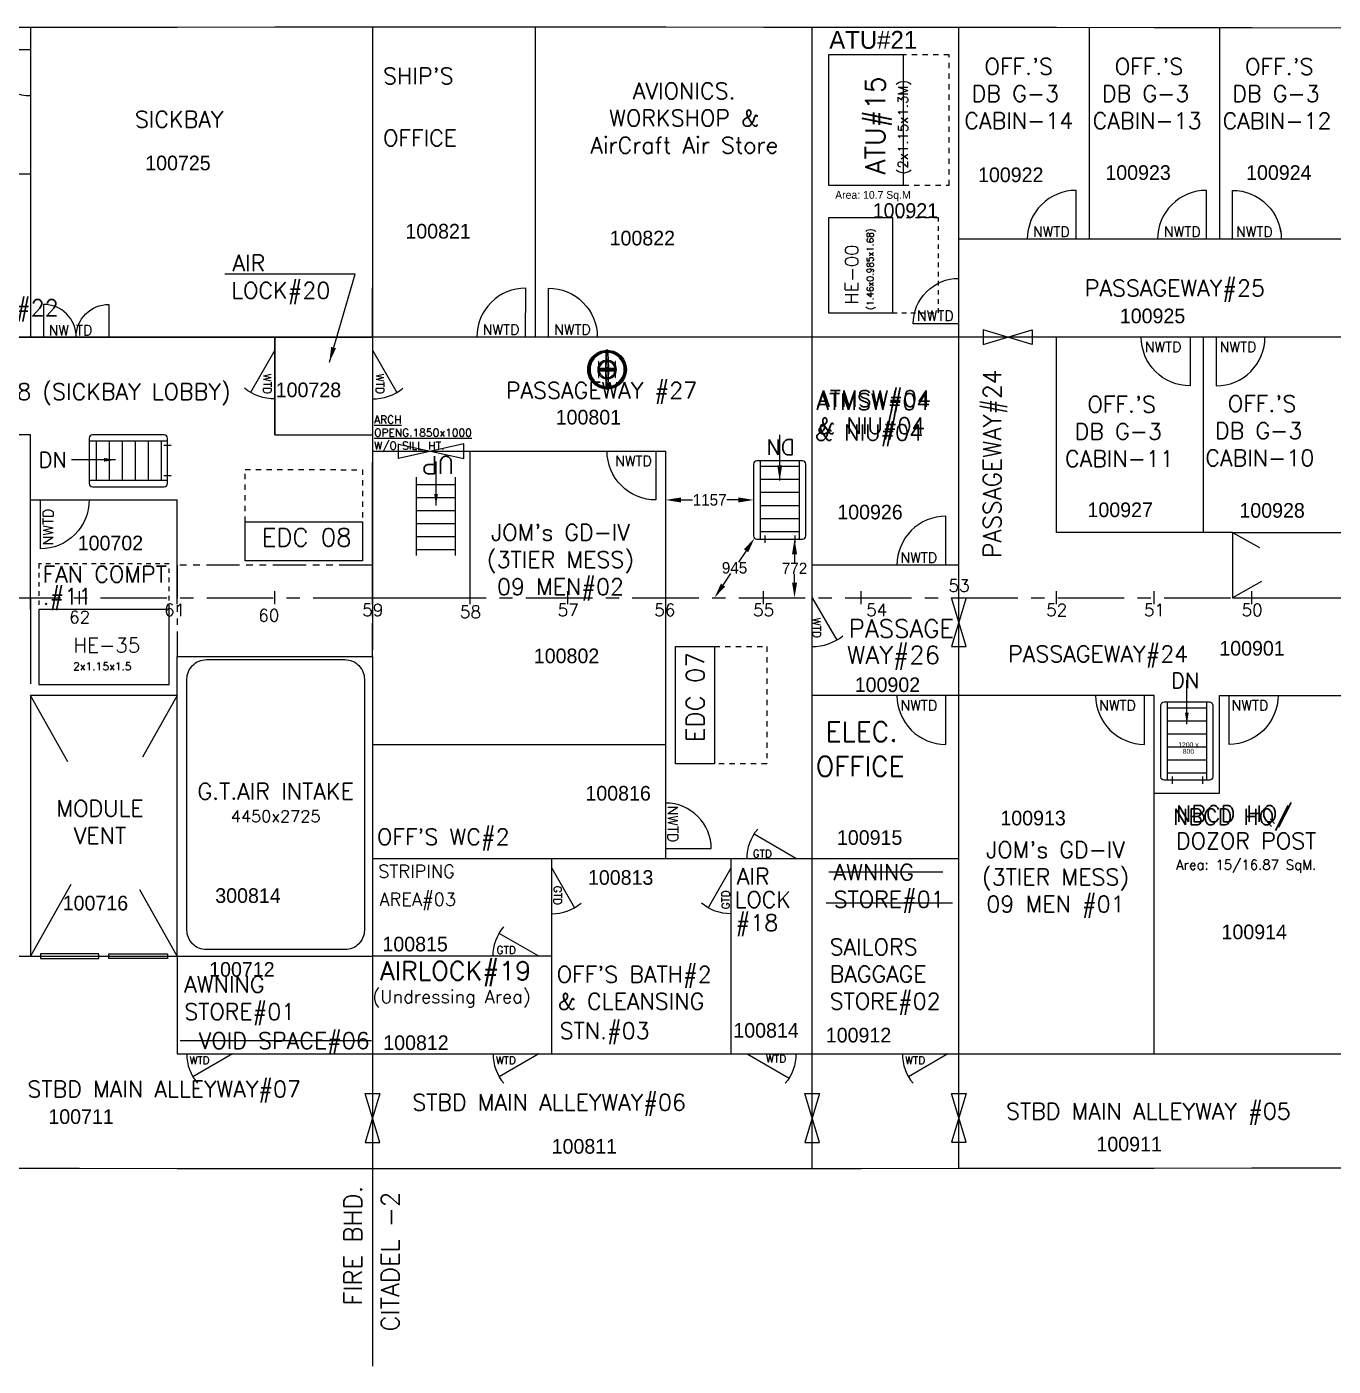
# Model space of a CAD drawing. Header units: inches. Extents: x -439515 to 171412, y -8673 to 415183.
# Drawn here: x 65517 to 82712, y 138226 to 155846 of the extents above; entities that cross this region are included whole.
import ezdxf
from ezdxf.enums import TextEntityAlignment as Align

# ---------------------------------------------------------------- set-up
doc = ezdxf.new("R2010")
doc.units = ezdxf.units.IN
doc.header["$LTSCALE"] = 700
doc.header["$MEASUREMENT"] = 0
doc.header["$PDMODE"] = 34
for name, pattern in [('ACAD_ISO03W100', [30, 12, -18]), ('CENTER', [2, 1.25, -0.25, 0.25, -0.25]), ('DOT', [0.2, 0.1, -0.1]), ('PHANTOM2', [1.25, 0.625, -0.125, 0.125, -0.125, 0.125, -0.125])]:
    doc.linetypes.add(name, pattern=pattern)
for name, color, linetype in [('00', 7, 'Continuous'), ('01', 7, 'Continuous'), ('1', 2, 'Continuous'), ('1 DECK', 7, 'Continuous'), ('COMPT.NOS', 4, 'Continuous'), ('COMPTNAME', 7, 'Continuous'), ('EDC', 7, 'Continuous'), ('Escape scuttle', 30, 'Continuous'), ('Escape scuttle-RefEdit0', 30, 'Continuous'), ('HATCHES', 7, 'Continuous'), ('LIGHT_BULKHEADS', 7, 'Continuous')]:
    doc.layers.add(name, color=color, linetype=linetype)
doc.layers.add('LADDER', color=7, linetype='Continuous', lineweight=15)
doc.styles.add('ROMANS', font='romans')
doc.styles.add('style1', font='romans.shx', dxfattribs={"height": 250})
doc.dimstyles.new('Copy(2) of Standard', dxfattribs={"dimtxt": 200, "dimasz": 150, "dimexe": 25, "dimexo": 25, "dimgap": 50, "dimtad": 2, "dimdec": 0, "dimzin": 0, "dimdsep": 46, "dimtxsty": 'Standard', "dimcen": 0, "dimclrd": 40, "dimclre": 40, "dimadec": 0, "dimazin": 0, "dimtfac": 1, "dimtdec": 0, "dimtmove": 2, "dimatfit": 3, "dimfxl": 1, "dimtolj": 1, "dimtzin": 0, "dimarcsym": 0})
doc.dimstyles.get("Standard").update_dxf_attribs({"dimtxt": 150.18, "dimasz": 200.18, "dimexe": 0.8, "dimexo": 0.625, "dimgap": 0.09, "dimtad": 0, "dimtih": 1, "dimtoh": 1, "dimdec": 0, "dimzin": 0, "dimdsep": 46, "dimtxsty": 'Standard', "dimcen": 8.09, "dimclrd": 40, "dimclre": 40, "dimadec": 0, "dimazin": 0, "dimtfac": 1, "dimtdec": 0, "dimtofl": 0, "dimtmove": 0, "dimatfit": 3, "dimfxl": 1, "dimtolj": 1, "dimtzin": 0, "dimarcsym": 0})

# ---------------------------------------------------------------- blocks, each defined once
blk = doc.blocks.new('DRW', base_point=(42299, 4033))
at = {"linetype": 'Continuous'}
blk.add_line((41799, 4033), (42665, 4533), dxfattribs=at)
blk.add_arc((41799, 4033), 1000, 0, 40, dxfattribs=at)
blk = doc.blocks.new('DLN', base_point=(36758, 6815))
at = {"linetype": 'Continuous'}
blk.add_lwpolyline([(37258, 6815), (37258, 7815, 0.414214), (36258, 6815)], format="xyb", dxfattribs=at)
blk = doc.blocks.new('A$C49E2739F')
at = {"layer": 'LADDER', "color": 3}
for p, q in [((112, 600), (1312, 600)), ((200, 600), (200, 0)), ((400, 600), (400, 0)), ((600, 600), (600, 0)), ((800, 600), (800, 0)), ((1000, 600), (1000, 0)), ((1200, 600), (1200, 0)), ((112, 0), (1312, 0))]:
    blk.add_line(p, q, dxfattribs=at)
blk = doc.blocks.new('A$C712F07EC')
at = {"layer": 'HATCHES'}
for p, q in [((0, 1238), (0, 138)), ((750, 1288), (50, 1288)), ((800, 138), (800, 1238)), ((50, 88), (750, 88))]:
    blk.add_line(p, q, dxfattribs=at)
for centre, start, end in [((50, 1238), 90, 180), ((750, 1238), 0, 90), ((50, 138), 180, 270), ((750, 138), 270, 0)]:
    blk.add_arc(centre, 50, start, end, dxfattribs=at)
at = {"layer": 'LIGHT_BULKHEADS'}
for p, q in [((161, 1234), (161, 1346)), ((624, 1234), (624, 1346))]:
    blk.add_line(p, q, dxfattribs=at)
at = {"layer": 'LIGHT_BULKHEADS', "rotation": 270}
blk.add_blockref('A$C49E2739F', (100, 1400), dxfattribs=at)
blk = doc.blocks.new('A$C2CAC3C63')
at = {"layer": '1', "color": 7, "linetype": 'Continuous', "ltscale": 0.2}
blk.add_blockref('A$C712F07EC', (0, 0), dxfattribs=at)
blk = doc.blocks.new('A$C7AEC4CC8')
at = {"layer": '1', "color": 7, "linetype": 'Continuous', "ltscale": 0.2, "rotation": 90}
blk.add_blockref('A$C2CAC3C63', (1400, 0), dxfattribs=at)
blk = doc.blocks.new('A$C38E11DDE')
at = {"layer": '1', "color": 7, "linetype": 'Continuous', "ltscale": 0.2}
blk.add_blockref('A$C7AEC4CC8', (0, 0), dxfattribs=at)
blk = doc.blocks.new('A$C370E0DA5')
at = {"layer": '1', "color": 7, "linetype": 'Continuous', "ltscale": 0.2}
blk.add_blockref('A$C38E11DDE', (0, 0), dxfattribs=at)
blk = doc.blocks.new('WT DOORS')
at = {"color": 7}
blk.add_line((30323, -121880), (29948, -121230), dxfattribs=at)
at = {"linetype": 'ByBlock'}
blk.add_arc((30323, -121880), 750, 89.9395, 128.584, dxfattribs=at)
blk = doc.blocks.new('A1M', base_point=(36991, 2400))
at = {"linetype": 'Continuous'}
for p, q in [((37491, 2550), (36491, 2250)), ((36491, 2550), (37491, 2250)), ((36491, 2250), (36491, 2550)), ((37491, 2250), (37491, 2550))]:
    blk.add_line(p, q, dxfattribs=at)
blk = doc.blocks.new('he-35')
at = {"layer": '01', "color": 5, "linetype": 'ByBlock'}
blk.add_lwpolyline([(29806, 155871), (31806, 155871), (31806, 157021), (29806, 157021)], close=True, dxfattribs=at)
at = {"layer": '01', "color": 4, "linetype": 'DOT'}
blk.add_lwpolyline([(29806, 155871), (29806, 155171), (31806, 155171), (31806, 155871)], dxfattribs=at)
at = {"insert": (31277, 156308), "char_height": 120, "width": 1292.57, "attachment_point": 1, "rotation": 180}
blk.add_mtext('{\\Fromans.shx|c0;\\H1.875x;HE-35\\H0.5333x;\\P2x1.15x1.5}', dxfattribs=at)
blk = doc.blocks.new('GTDSYMBOL750')
at = {"linetype": 'Continuous'}
blk.add_line((-115275, 149310), (-114632, 148939), dxfattribs=at)
at = {"linetype": 'Continuous', "extrusion": (0, 0, -1)}
blk.add_ellipse((-115275, 149310), major_axis=(-750, 19), ratio=0.959274, start_param=3.115254, end_param=3.790861, dxfattribs=at)
blk = doc.blocks.new('*D250')
at = {"layer": '01', "color": 40, "linetype": 'ByBlock', "lineweight": -2, "transparency": 16777216}
for p, q in [((73926, 149623), (73926, 149623)), ((74127, 149622), (74280, 149622)), ((74884, 149622), (74731, 149622)), ((75084, 149623), (75084, 149623))]:
    blk.add_line(p, q, dxfattribs=at)
at = {"layer": '01', "color": 40, "linetype": 'ByBlock', "transparency": 16777216}
for points in [[(74127, 149655), (74127, 149589), (73926, 149622)], [(74884, 149655), (74884, 149589), (75084, 149622)]]:
    blk.add_solid(points, dxfattribs=at)
at = {"layer": 'Defpoints', "color": 0, "linetype": 'ByBlock', "transparency": 16777216}
for p in [(73926, 149622), (73926, 149622), (75084, 149622)]:
    blk.add_point(p, dxfattribs=at)
at = {"layer": '01', "color": 0, "linetype": 'ByBlock', "transparency": 16777216, "insert": (74505, 149622), "char_height": 150.2, "attachment_point": 5}
blk.add_mtext('\\A1;1157', dxfattribs=at)
blk = doc.blocks.new('*D251')
at = {"layer": '01', "color": 40, "linetype": 'ByBlock', "lineweight": -2, "transparency": 16777216}
for p, q in [((75096, 149120), (75096, 149121)), ((74985, 148954), (74883, 148803)), ((74681, 148502), (74782, 148653)), ((74569, 148336), (74569, 148336))]:
    blk.add_line(p, q, dxfattribs=at)
at = {"layer": '01', "color": 40, "linetype": 'ByBlock', "transparency": 16777216}
for points in [[(74957, 148973), (75013, 148935), (75096, 149120)], [(74653, 148521), (74709, 148483), (74569, 148336)]]:
    blk.add_solid(points, dxfattribs=at)
at = {"layer": 'Defpoints', "color": 0, "linetype": 'ByBlock', "transparency": 16777216}
for p in [(75096, 149120), (74569, 148336), (74569, 148336)]:
    blk.add_point(p, dxfattribs=at)
at = {"layer": '01', "color": 0, "linetype": 'ByBlock', "transparency": 16777216, "insert": (74833, 148728), "char_height": 150.2, "attachment_point": 5}
blk.add_mtext('\\A1;945', dxfattribs=at)
blk = doc.blocks.new('*D252')
at = {"layer": '01', "color": 40, "linetype": 'ByBlock', "lineweight": -2, "transparency": 16777216}
for p, q in [((75427, 149108), (75623, 149108)), ((75622, 148907), (75622, 148797)), ((75622, 148536), (75622, 148647)), ((75427, 148336), (75623, 148336))]:
    blk.add_line(p, q, dxfattribs=at)
at = {"layer": '01', "color": 40, "linetype": 'ByBlock', "transparency": 16777216}
for points in [[(75589, 148907), (75656, 148907), (75622, 149108)], [(75589, 148536), (75656, 148536), (75622, 148336)]]:
    blk.add_solid(points, dxfattribs=at)
at = {"layer": 'Defpoints', "color": 0, "linetype": 'ByBlock', "transparency": 16777216}
for p in [(75427, 149108), (75427, 148336), (75622, 148336)]:
    blk.add_point(p, dxfattribs=at)
at = {"layer": '01', "color": 0, "linetype": 'ByBlock', "transparency": 16777216, "insert": (75622, 148722), "char_height": 150.2, "attachment_point": 5}
blk.add_mtext('\\A1;772', dxfattribs=at)
blk = doc.blocks.new('hespr')
at = {"layer": '01', "color": 5, "linetype": 'ByBlock'}
blk.add_lwpolyline([(134150, 595657), (134150, 597117), (133165, 597117), (133165, 595657)], close=True, dxfattribs=at)
at = {"layer": '01', "color": 4, "linetype": 'DOT'}
blk.add_lwpolyline([(134150, 595657), (134850, 595657), (134850, 597117), (134150, 597117)], dxfattribs=at)
at = {"insert": (133421, 595703), "char_height": 120, "width": 1424.45, "attachment_point": 1, "rotation": 90}
blk.add_mtext('{\\Fromans.shx|c0; \\H1.667x;HE-00}\\P{\\Fromans.shx|c0;\\H0.8333x;(1.46x0.985x1.68)}', dxfattribs=at)
blk = doc.blocks.new('A$C1959151D')
at = {"layer": 'Escape scuttle-RefEdit0', "color": 3, "lineweight": 0}
for p, q in [((285, 554), (285, 559)), ((309, 559), (285, 559)), ((297, 421), (297, 441)), ((297, 441), (297, 421)), ((308, 423), (310, 322)), ((309, 554), (309, 559)), ((153, 297), (173, 297)), ((173, 297), (153, 297)), ((171, 308), (272, 310)), ((272, 310), (272, 284)), ((317, 317), (277, 317)), ((277, 277), (317, 277)), ((310, 322), (284, 322)), ((286, 171), (284, 272)), ((284, 272), (310, 272)), ((285, 309), (285, 285)), ((286, 309), (285, 309)), ((285, 285), (286, 285)), ((309, 278), (285, 278)), ((285, 272), (285, 278)), ((285, 272), (309, 272)), ((286, 309), (286, 285)), ((291, 309), (286, 309)), ((286, 285), (291, 285)), ((303, 321), (291, 321)), ((291, 278), (291, 321)), ((291, 309), (291, 285)), ((297, 309), (291, 309)), ((291, 285), (297, 285)), ((291, 278), (303, 278)), ((297, 309), (297, 285)), ((303, 309), (297, 309)), ((297, 285), (303, 285)), ((303, 278), (303, 321)), ((303, 285), (303, 309)), ((308, 309), (303, 309)), ((303, 285), (308, 285)), ((308, 285), (308, 309)), ((309, 309), (308, 309)), ((308, 285), (309, 285)), ((309, 285), (309, 309)), ((309, 285), (309, 309)), ((309, 272), (309, 278)), ((322, 284), (322, 310)), ((423, 286), (322, 284)), ((421, 297), (441, 297)), ((441, 297), (421, 297)), ((285, 40), (285, 35)), ((285, 35), (309, 35)), ((297, 173), (297, 153)), ((297, 153), (297, 173)), ((297, 0), (297, 35)), ((297, 0), (297, 35)), ((297, 16), (297, 22)), ((297, 16), (297, 22)), ((297, 0), (297, 15)), ((297, 0), (297, 15)), ((309, 40), (309, 35))]:
    blk.add_line(p, q, dxfattribs=at)
for points in [[(231, 7), (199, 17), (168, 29), (139, 46), (112, 65), (87, 87), (65, 112), (46, 139), (29, 168), (17, 199), (7, 231), (2, 264), (0, 297), (2, 330), (7, 363), (17, 395), (29, 426), (46, 455), (65, 482), (87, 507), (112, 529), (139, 548), (168, 565), (199, 577), (231, 587)], [(231, 7), (199, 17), (168, 29), (139, 46), (112, 65), (87, 87), (65, 112), (46, 139), (29, 168), (17, 199), (7, 231), (2, 264), (0, 297), (2, 330), (7, 363), (17, 395), (29, 426), (46, 455), (65, 482), (87, 507), (112, 529), (139, 548), (168, 565), (199, 577), (231, 587)], [(360, 572), (329, 577), (297, 579), (265, 577), (234, 572), (204, 563), (175, 551), (147, 536), (121, 518), (97, 497), (76, 473), (58, 447), (43, 419), (31, 390), (22, 360), (17, 329), (15, 297), (17, 265), (22, 234), (31, 204), (43, 175), (58, 147), (76, 121), (97, 97), (121, 76), (147, 58), (175, 43), (204, 31), (234, 22), (265, 17), (297, 15), (297, 0), (264, 2), (231, 7)], [(235, 23), (204, 32), (175, 44), (148, 59), (122, 78), (99, 99), (78, 122), (59, 148), (44, 175), (32, 204), (23, 235), (18, 266), (16, 297), (18, 328), (23, 359), (32, 390), (44, 419), (59, 446), (78, 472), (99, 495), (122, 516), (148, 535), (175, 550), (204, 562), (235, 571)], [(358, 565), (328, 570), (297, 572), (266, 570), (236, 565), (206, 556), (178, 545), (151, 530), (126, 512), (103, 491), (82, 468), (64, 443), (49, 416), (38, 388), (29, 358), (24, 328), (22, 297), (24, 266), (29, 236), (38, 206), (49, 178), (64, 151), (82, 126), (103, 103), (126, 82), (151, 64), (178, 49), (206, 38), (236, 29), (266, 24), (297, 22), (297, 16), (266, 18), (235, 23)], [(360, 552), (329, 557), (297, 559), (265, 557), (234, 552), (204, 542), (175, 529), (148, 513), (123, 493), (101, 471), (81, 446), (65, 419), (52, 390), (42, 360), (37, 329), (35, 297), (37, 265), (42, 234), (52, 204), (65, 175), (81, 148), (101, 123), (123, 101), (148, 81), (175, 65), (204, 52), (234, 42), (265, 37), (297, 35), (297, 0), (264, 2), (231, 7)], [(167, 421), (167, 173), (173, 173), (173, 421), (167, 421)], [(231, 587), (264, 592), (297, 594), (330, 592), (363, 587), (395, 577), (426, 565), (455, 548), (482, 529), (507, 507), (529, 482), (548, 455), (565, 426), (577, 395), (587, 363), (592, 330), (594, 297), (592, 264), (587, 231), (577, 199), (565, 168), (548, 139), (529, 112), (507, 87), (482, 65), (455, 46), (426, 29), (395, 17), (363, 7), (330, 2), (297, 0)], [(231, 587), (264, 592), (297, 594), (330, 592), (363, 587), (395, 577), (426, 565), (455, 548), (482, 529), (507, 507), (529, 482), (548, 455), (565, 426), (577, 395), (587, 363), (592, 330), (594, 297), (592, 264), (587, 231), (577, 199), (565, 168), (548, 139), (529, 112), (507, 87), (482, 65), (455, 46), (426, 29), (395, 17), (363, 7), (330, 2), (297, 0)], [(235, 571), (266, 576), (297, 578), (328, 576), (359, 571), (390, 562), (419, 550), (446, 535), (472, 516), (495, 495), (516, 472), (535, 446), (550, 419), (562, 390), (571, 359), (576, 328), (578, 297), (576, 266), (571, 235), (562, 204), (550, 175), (535, 148), (516, 122), (495, 99), (472, 78), (446, 59), (419, 44), (390, 32), (359, 23), (328, 18), (297, 16)], [(285, 559), (277, 322), (277, 317)], [(277, 317), (285, 554), (309, 554), (317, 317)], [(284, 322), (286, 423), (308, 423)], [(285, 594), (285, 554), (309, 554), (309, 594), (285, 594)], [(317, 317), (317, 322), (309, 559)], [(358, 29), (388, 38), (416, 49), (443, 64), (468, 82), (491, 103), (512, 126), (530, 151), (545, 178), (556, 206), (565, 236), (570, 266), (572, 297), (570, 328), (565, 358), (556, 388), (545, 416), (530, 443), (512, 468), (491, 491), (468, 512), (443, 530), (416, 545), (388, 556), (358, 565)], [(360, 22), (390, 31), (419, 43), (447, 58), (473, 76), (497, 97), (518, 121), (536, 147), (551, 175), (563, 204), (572, 234), (577, 265), (579, 297), (577, 329), (572, 360), (563, 390), (551, 419), (536, 447), (518, 473), (497, 497), (473, 518), (447, 536), (419, 551), (390, 563), (360, 572)], [(360, 42), (390, 52), (419, 65), (446, 81), (471, 101), (493, 123), (513, 148), (529, 175), (542, 204), (552, 234), (557, 265), (559, 297), (557, 329), (552, 360), (542, 390), (529, 419), (513, 446), (493, 471), (471, 493), (446, 513), (419, 529), (390, 542), (360, 552)], [(421, 421), (421, 173), (427, 173), (427, 421), (421, 421)], [(272, 284), (171, 286), (171, 308)], [(173, 316), (173, 310), (421, 310), (421, 316), (173, 316)], [(173, 284), (173, 278), (421, 278), (421, 284), (173, 284)], [(272, 284), (274, 284), (274, 310), (272, 310)], [(277, 277), (277, 272), (285, 35)], [(317, 277), (309, 40), (285, 40), (277, 277)], [(284, 322), (284, 320), (310, 320), (310, 322)], [(310, 272), (310, 274), (284, 274), (284, 272)], [(310, 272), (308, 171), (286, 171)], [(309, 35), (317, 272), (317, 277)], [(322, 310), (320, 310), (320, 284), (322, 284)], [(322, 310), (423, 308), (423, 286)], [(285, 40), (285, 0), (309, 0), (309, 40), (285, 40)], [(297, 35), (329, 37), (360, 42)], [(297, 22), (328, 24), (358, 29)], [(297, 15), (329, 17), (360, 22)]]:
    blk.add_lwpolyline(points, dxfattribs=at)
for points in [[(297, 22, 0.999999), (297, 572, 0.999999), (297, 22, 0.999999)], [(297, 272, 1), (297, 322, 1), (297, 272, 1)], [(297, 272, 1), (297, 322, 1), (297, 272, 1)], [(297, 272, 1), (297, 322, 1), (297, 272, 1)], [(297, 285, 1), (297, 309, 1), (297, 285, 1)]]:
    blk.add_lwpolyline(points, format="xyb", dxfattribs=at)
for radius, start, end in [(144, 90, 180.0001), (124, 90, 180), (144, 359.9999, 90), (124, 0, 90), (144, 179.9999, 270), (124, 180, 270), (144, 270, 0.0001), (124, 270, 0)]:
    blk.add_arc((297, 297), radius, start, end, dxfattribs=at)

msp = doc.modelspace()

# ---------------------------------------------------------------- linework, layer by layer
for p, q in [((65567.1, 155841.3), (65567.1, 151765.4)), ((70068.3, 155845.9), (70068.3, 147650)), ((75855.6, 140828.5), (75855.6, 155843.2)), ((67496.2, 147564.2), (70068.3, 147564.2)), ((67496.2, 143620.3), (67496.2, 147564.2)), ((70068.3, 147564.2), (70068.3, 143620.3)), ((65567.1, 143620.3), (67496.2, 143620.3)), ((67496.2, 143620.3), (67496.2, 142334.2)), ((70068.3, 143620.3), (70068.3, 140825.8)), ((67496.2, 142334.2), (70068.3, 142334.2)), ((68223.1, 142334.2), (67703.3, 142034.1))]:
    msp.add_line(p, q)
at = {"color": 42}
for p, q in [((79499.4, 155834.2), (79499.4, 153051.4)), ((81214.2, 155834.2), (81214.2, 153051.4)), ((79070.7, 149193.2), (79070.7, 151765.4)), ((80999.8, 151765.4), (80999.8, 149193.2)), ((81385.6, 149193.2), (79070.7, 149193.2)), ((77784.4, 148764.6), (75855.6, 148764.6)), ((77785, 147049.8), (75855.6, 147049.8))]:
    msp.add_line(p, q, dxfattribs=at)
at = {"color": 7}
for p, q in [((91931.3, 153051.4), (77783.4, 153051.9)), ((63637.9, 151765.4), (70068.3, 151765.4)), ((70068.3, 144906.4), (75855.6, 144906.4)), ((59351.1, 143620.3), (70068.3, 143620.3)), ((72426.1, 143620.3), (70068.3, 143620.3)), ((67496.2, 142334.2), (107364.1, 142334.2))]:
    msp.add_line(p, q, dxfattribs=at)
at = {"linetype": 'ByBlock'}
msp.add_line((75855.6, 151765.4), (75855.5, 151765.4), dxfattribs=at)
at = {"linetype": 'Continuous'}
for p, q in [((71268.6, 150361.4), (70411.2, 150168.5)), ((70411.2, 150168.5), (70411.2, 150361.4)), ((70411.2, 150357.6), (71268.6, 150168.5)), ((71268.6, 150168.5), (71268.6, 150361.4))]:
    msp.add_line(p, q, dxfattribs=at)
at = {"color": 6}
for p, q in [((81385.6, 149193.2), (81385.6, 148335.9)), ((81385.6, 149193.2), (81743.6, 148994.4)), ((81385.6, 149193.2), (83786.3, 149193.2)), ((81769.6, 148549.2), (81385.6, 148335.9)), ((81385.6, 148335.9), (83786.3, 148335.9)), ((66058.2, 146176.6), (65567.1, 147049.8)), ((67496.2, 147049.8), (67039.2, 146237.4)), ((66097.1, 144562.5), (65567.1, 143620.3)), ((67496.2, 143620.3), (67006.3, 144491.2))]:
    msp.add_line(p, q, dxfattribs=at)
at = {"color": 5}
for p, q in [((66210.1, 148250.1), (66210.1, 148421.6)), ((67496.2, 148250.1), (67496.2, 148421.6)), ((68782.2, 148250.1), (68782.2, 148421.6)), ((70068.3, 148250.1), (70068.3, 148421.6)), ((71354.3, 148250.1), (71354.3, 148421.6)), ((72640.4, 148250.1), (72640.4, 148421.6)), ((73926.5, 148250.1), (73926.5, 148421.6)), ((75212.5, 148250.1), (75212.5, 148421.6)), ((76498.6, 148250.1), (76498.6, 148421.6)), ((77784.7, 148250.1), (77784.7, 148421.6)), ((79070.7, 148250.1), (79070.7, 148421.6)), ((80356.8, 148250.1), (80356.8, 148421.6)), ((81642.8, 148250.1), (81642.8, 148421.6)), ((81642.8, 148250.1), (81642.8, 148421.6))]:
    msp.add_line(p, q, dxfattribs=at)
at = {"color": 1}
msp.add_line((72426.1, 142334.2), (72426.1, 144906.4), dxfattribs=at)
at = {"color": 7, "linetype": 'ACAD_ISO03W100', "ltscale": 100}
msp.add_line((75855.6, 144906.4), (77785.6, 144906.4), dxfattribs=at)
at = {"color": 2, "linetype": 'ByBlock'}
for p, q in [((76073.2, 144728.9), (77573.9, 144728.9)), ((76039.4, 144321.2), (77699.3, 144321.2)), ((67537.7, 142512.2), (70054.1, 142512.2))]:
    msp.add_line(p, q, dxfattribs=at)
at = {"color": 42}
for points in [[(70068.3, 148335.9), (71354.3, 148335.9), (71354.3, 150265)], [(80356.7, 142334.2), (80356.7, 147049.8), (77784.9, 147049.8)], [(80356.8, 145763.7), (81214.2, 145763.7), (81214.2, 147049.8), (82928.9, 147049.8)]]:
    msp.add_lwpolyline(points, dxfattribs=at)
at = {"color": 4, "linetype": 'DOT'}
for points in [[(68393, 149333.8), (68392.7, 150020.8), (69936.2, 150020.2), (69936.2, 149333.2)], [(74569.2, 147692.8), (75256.2, 147693.1), (75255.6, 146149.6), (74568.6, 146149.6)]]:
    msp.add_lwpolyline(points, dxfattribs=at)
at = {"color": 5, "linetype": 'CENTER'}
msp.add_lwpolyline([(13286.9, 148335.9), (107364.1, 148335.9), (150796.5, 148335.9)], dxfattribs=at)
at = {"color": 6}
msp.add_lwpolyline([(67882, 147521.4), (69703.9, 147521.4, -0.4142136), (69961.1, 147264.1), (69961.1, 143963.3, -0.4142136), (69703.9, 143706), (67882, 143706, -0.4142136), (67624.8, 143963.3), (67624.8, 147264.1, -0.4142136)], format="xyb", close=True, dxfattribs=at)
for points in [[(65695.7, 143588.1), (66467.3, 143588.1), (66467.3, 143652.5), (65695.7, 143652.5)], [(67367.5, 143588.1), (66595.9, 143588.1), (66595.9, 143652.5), (67367.5, 143652.5)]]:
    msp.add_lwpolyline(points, close=True)
at = {"color": 7}
for points in [[(69971.8, 141811.8), (70164.7, 141811.8), (69971.8, 141168.7), (70164.7, 141168.7), (69971.8, 141811.8)], [(75759.2, 141814.5), (75952.1, 141814.5), (75759.2, 141171.4), (75952.1, 141171.4), (75759.2, 141814.5)], [(77688.2, 141815.7), (77881.1, 141815.7), (77688.2, 141172.7), (77881.1, 141172.7), (77688.2, 141815.7)]]:
    msp.add_lwpolyline(points, dxfattribs=at)
msp.add_arc((68223.1, 142334.2), 600.2, 180, 220)
at = {"layer": '00'}
for p, q in [((70068.3, 151771.4), (70068.3, 152414.5)), ((75855.6, 151765.4), (75855.5, 151765.4)), ((70068.3, 146406.8), (73926.5, 146406.8))]:
    msp.add_line(p, q, dxfattribs=at)
at = {"layer": '00', "color": 1}
msp.add_line((74783.8, 144906.4), (74783.8, 142334.2), dxfattribs=at)
at = {"layer": '00'}
for points in [[(66167.2, 151765.4, 0.4142136), (65738.5, 152194.1), (65738.5, 151765.4)], [(66167.2, 151765.4, -0.4142136), (66595.9, 152194.1), (66595.9, 151765.4)], [(66338.7, 149621.9, -0.4142136), (65695.7, 148978.9), (65695.7, 149621.9)], [(76970.5, 147049.1, 0.4142136), (77613.5, 146406.1), (77613.5, 147049.1)], [(79585, 147049.8, 0.4142136), (80228.1, 146406.8), (80228.1, 147049.8)], [(81985.8, 147049.8, -0.4142136), (81342.8, 146406.8), (81342.8, 147049.8)]]:
    msp.add_lwpolyline(points, format="xyb", dxfattribs=at)
msp.add_lwpolyline([(82928.9, 151765.4), (70068.3, 151765.4), (60637.2, 151765.4)], dxfattribs=at)
at = {"layer": '00', "linetype": 'PHANTOM2'}
msp.add_lwpolyline([(70068.3, 147564.2), (70068.3, 148764.6), (67496.2, 148764.6), (67496.2, 147564.2)], dxfattribs=at)
at = {"layer": '00', "linetype": 'Continuous'}
msp.add_lwpolyline([(59351.1, 143774.6), (59351.1, 148335.9), (65567.1, 148335.9), (65567.1, 147204.1)], dxfattribs=at)
at = {"layer": '00'}
msp.add_lwpolyline([(65567.1, 143620.3), (67496.2, 143620.3), (67496.2, 147049.8), (65567.1, 147049.8)], close=True, dxfattribs=at)
at = {"layer": '01', "linetype": 'ByBlock'}
for p, q in [((72211.7, 151765.4), (72211.7, 155845.7)), ((77786.6, 140829.7), (77782.7, 155842)), ((65567.1, 153908.8), (63638, 153908.8)), ((65567.1, 150479.3), (60422.8, 150479.3)), ((65567.1, 148181.5), (65567.1, 150479.3)), ((70068.3, 150265), (73926.5, 150265)), ((73926.5, 144906.4), (73926.5, 150265)), ((70068.3, 148828.9), (70068.3, 150114.9)), ((65567.1, 149621.9), (67496.2, 149621.9)), ((67496.2, 148335.9), (67496.2, 149621.9)), ((70068.3, 148335.9), (70068.3, 149407.6)), ((74783.8, 142334.2), (75855.6, 142334.2))]:
    msp.add_line(p, q, dxfattribs=at)
at = {"layer": '01', "color": 1, "linetype": 'ByBlock'}
for p, q in [((68782.2, 150479.3), (68782.2, 151765.4)), ((68782.2, 151765.4), (68782.2, 150479.3)), ((68782.2, 150479.3), (70068.3, 150479.3)), ((75426.9, 150136.4), (75426.9, 150479.3))]:
    msp.add_line(p, q, dxfattribs=at)
at = {"layer": '01', "linetype": 'Continuous'}
msp.add_line((65567.1, 143620.3), (65567.1, 143620.3), dxfattribs=at)
at = {"layer": '01', "color": 4, "linetype": 'ByBlock'}
msp.add_line((70068.3, 140825.8), (70068.3, 138226.4), dxfattribs=at)
at = {"layer": '01', "color": 3, "linetype": 'ByBlock'}
msp.add_lwpolyline([(77056, 153763.5), (77056, 155478.2), (76070, 155478.2), (76070, 153763.5)], close=True, dxfattribs=at)
at = {"layer": '01', "color": 4, "linetype": 'DOT'}
msp.add_lwpolyline([(77056, 153763.5), (77656.1, 153763.5), (77656.1, 155478.2), (77056, 155478.2)], dxfattribs=at)
at = {"layer": '01', "linetype": 'ByBlock'}
msp.add_lwpolyline([(78105.3, 151861.8), (78105.3, 151668.9), (78748, 151861.8), (78748, 151668.9), (78105.3, 151861.8)], dxfattribs=at)
at = {"layer": '01', "color": 4, "linetype": 'ByBlock'}
for points in [[(69936.2, 148819.9), (68393, 148819.4), (68393, 149333.8), (69936.2, 149334.3)], [(74055.3, 146149.6), (74054.8, 147692.8), (74569.2, 147692.8), (74569.7, 146149.6)]]:
    msp.add_lwpolyline(points, close=True, dxfattribs=at)
at = {"layer": '1 DECK'}
for points in [[(64924, 155840.7, 0), (66210.1, 155841.8, 0), (67496.2, 155843.3, 0), (68782.2, 155845.1, 0), (70068.3, 155845.9, 0), (71354.3, 155846.3, 0), (72640.4, 155845.4, 0), (73926.5, 155844.4, 0), (75212.5, 155843.4, 0), (76498.6, 155843, 0), (77784.7, 155842, 0), (79070.7, 155840.8, 0), (80356.8, 155838.9, 0), (81642.8, 155836.3, 0), (82928.9, 155834.2, 0)], [(64924, 140831, 0), (66210.1, 140829.9, 0), (67496.2, 140828.4, 0), (68782.2, 140826.6, 0), (70068.3, 140825.8, 0), (71354.3, 140825.4, 0), (72640.4, 140826.3, 0), (73926.5, 140827.3, 0), (75212.5, 140828.3, 0), (76498.6, 140828.7, 0), (77784.7, 140829.7, 0), (79070.7, 140831, 0), (80356.8, 140832.8, 0), (81642.8, 140835.4, 0), (82928.9, 140837.5, 0)]]:
    msp.add_polyline3d(points, dxfattribs=at)
at = {"layer": 'HATCHES'}
msp.add_lwpolyline([(75126.8, 150136.4, 0.4142136), (75083.9, 150093.5), (75083.9, 149150.4, 0.4142136), (75126.8, 149107.5), (75726.9, 149107.5, 0.4142136), (75769.8, 149150.4), (75769.8, 150093.5, 0.4142136), (75726.9, 150136.4)], format="xyb", close=True, dxfattribs=at)
at = {"layer": 'HATCHES', "color": 1}
msp.add_lwpolyline([(81085.5, 145935.2), (80485.4, 145935.2, -0.4142136), (80442.5, 145978.1), (80442.5, 146921.2, -0.4142136), (80485.4, 146964.1), (81085.5, 146964.1, -0.4142136), (81128.4, 146921.2), (81128.4, 145978.1, -0.4142136)], format="xyb", close=True, dxfattribs=at)
at = {"layer": 'LIGHT_BULKHEADS'}
for p, q in [((75235.1, 149059.4), (75235.1, 149155.6)), ((75631.6, 149059.4), (75631.6, 149155.6))]:
    msp.add_line(p, q, dxfattribs=at)
at = {"layer": 'LIGHT_BULKHEADS', "color": 1}
for p, q in [((80593.6, 145981.8), (80593.6, 145885.5)), ((80990, 145981.8), (80990, 145885.5))]:
    msp.add_line(p, q, dxfattribs=at)

# ---------------------------------------------------------------- block references
at = {"color": 7}
for name, p, xscale, yscale, zscale, rotation in [('DLN', (65566.9, 155241.1), 0.6001624999600753, 0.6001624999600753, 0.6001624999999999, 90), ('DLN', (77783.4, 152236.9), -0.6001624999600753, 0.6001624999600753, 0.6001624999999999, 90), ('DLN', (80506.8, 151765.4), -0.6430312499999998, 0.6430312499999998, 0.6430312499999998, 180), ('DLN', (81492.8, 151765.4), 0.6430312499999998, 0.6430312499999998, 0.6430312499999998, 180), ('DLN', (73476.3, 150265), -0.6430312499999998, 0.6430312499999998, 0.6430312499999998, 180), ('A1M', (77784.8, 148014.3), 0.6430312499999998, 0.6430312499999998, 0.6430312499999998, 270), ('DLN', (73926.5, 145335.1), 0.6001624999600753, 0.6001624999600753, 0.6001624999999999, 270), ('DRW', (72426.1, 144477.7), 0.6001625000598868, 0.6001624999600753, 0.6001624999999999, 270), ('DRW', (74783.8, 144477.7), -0.6001625000598868, 0.6001624999600753, 0.6001624999999999, 90), ('DRW', (71954.5, 142334.2), 0.6001625000598868, 0.6001624999600753, 0.6001624999999999, 180), ('DRW', (77341.7, 142334.1), 0.6001625000598868, 0.6001624999600753, 0.6001624999999999, 180)]:
    msp.add_blockref(name, p, dxfattribs=dict(at, xscale=xscale, yscale=yscale, zscale=zscale, rotation=rotation))
for name, p, xscale, yscale, zscale in [('DLN', (79006.4, 153051.3), 0.6430312499999998, 0.6430312499999998, 0.6430312499999998), ('DLN', (80721.1, 153051.3), 0.6430312499999998, 0.6430312499999998, 0.6430312499999998), ('DLN', (81707.1, 153051.3), -0.6430312499999998, 0.6430312499999998, 0.6430312499999998), ('DLN', (81707.2, 153051.3), -0.6430312499999998, 0.6430312499999998, 0.6430312499999998), ('DRW', (71954.5, 143620.3), -0.6001625000598868, 0.6001624999600753, 0.6001624999999999)]:
    msp.add_blockref(name, p, dxfattribs=dict(at, xscale=xscale, yscale=yscale, zscale=zscale))
at = {"yscale": 0.6430312499999998, "zscale": 0.6430312499999998}
for p, xscale, rotation in [((71761.6, 151765.5), 0.6430312500151776, 359.9697120405372), ((72704.9, 151765.5), -0.6430312500151776, 0.0302879594627914), ((77291.7, 148764.7), 0.6430312500151776, 359.9697120405372)]:
    msp.add_blockref('DLN', p, dxfattribs=dict(at, xscale=xscale, rotation=rotation))
at = {"color": 2}
for p, xscale, yscale, zscale, rotation in [((43015.7, 47040), -0.8573749999999998, 0.8573749999999999, 0.8573749999999999, 180.1268672322936), ((95834.8, 47040), 0.8573749999999998, 0.8573749999999998, 0.8573749999999998, 179.8731327677064), ((101853.5, 43839.3), 0.8573749999999999, 0.8573749999999999, 0.8573749999999999, 180)]:
    msp.add_blockref('WT DOORS', p, dxfattribs=dict(at, xscale=xscale, yscale=yscale, zscale=zscale, rotation=rotation))
at = {"layer": '01', "color": 3, "linetype": 'ByBlock', "xscale": 0.8573749999999999, "yscale": 0.8573749999999999, "zscale": 0.8573749999999999}
msp.add_blockref('hespr', (-38102, -358618.2), dxfattribs=at)
at = {"layer": '01', "color": 2, "linetype": 'ByBlock', "xscale": 0.8573749999999999, "yscale": 0.8573749999999999, "zscale": 0.8573749999999999, "rotation": 180}
msp.add_blockref('he-35', (92944.2, 281821.2), dxfattribs=at)
at = {"layer": '01', "linetype": 'ByBlock', "xscale": 0.8573749999999999, "yscale": 0.8573749999999999, "zscale": 0.8573749999999999, "rotation": 180}
msp.add_blockref('GTDSYMBOL750', (-23192.7, 272921.1), dxfattribs=at)
at = {"layer": '01', "linetype": 'ByBlock', "xscale": 0.8573749999999999, "yscale": 0.8573749999999999, "zscale": 0.8573749999999999}
msp.add_blockref('GTDSYMBOL750', (173832.1, 14319.5), dxfattribs=at)
at = {"layer": 'Escape scuttle', "linetype": 'Continuous', "ltscale": 0.2, "xscale": 0.8573749999999999, "yscale": 0.8573749999999999, "zscale": 0.8573749999999999}
msp.add_blockref('A$C1959151D', (72900.2, 151082.3), dxfattribs=at)
at = {"layer": 'HATCHES', "linetype": 'Continuous', "ltscale": 0.2, "xscale": 0.8573749999999999, "yscale": 0.8573749999999999, "zscale": 0.8573749999999999, "rotation": 180}
msp.add_blockref('A$C370E0DA5', (67463.6, 150479.4), dxfattribs=at)
at = {"layer": 'LIGHT_BULKHEADS', "xscale": 0.8573749999999999, "yscale": 0.8573749999999999, "zscale": 0.8573749999999999}
for p, rotation in [((75169.7, 150232.4), 270), ((71161.4, 148797), 90)]:
    msp.add_blockref('A$C49E2739F', p, dxfattribs=dict(at, rotation=rotation))
at = {"layer": 'LIGHT_BULKHEADS', "color": 3, "extrusion": (0, 0, -1), "xscale": 0.8573749999999999, "yscale": 0.8573749999999999, "zscale": -0.8573749999999999, "rotation": 270}
msp.add_blockref('A$C49E2739F', (-81042.6, 147060.1), dxfattribs=at)

# ---------------------------------------------------------------- texts
at = {"color": 7, "style": 'ROMANS'}
for s, height, p in [('NWTD', 135.47, (78759.6, 153081.8, 0)), ('NWTD', 135.47, (80483.7, 153081.8, 0)), ('NWTD', 135.47, (81432.1, 153081.8, 0)), ('NWTD', 135.47, (77232.7, 151977.7, 0)), ('NW TD', 135.47, (65804.1, 151786.9, 0)), ('NWTD', 135.47, (71518.2, 151796.1, 0)), ('NWTD', 135.47, (72458, 151796.2, 0)), ('NWTD', 135.47, (80231.8, 151567.7, 0)), ('NWTD', 135.47, (81217.8, 151567.7, 0)), ('NWTD', 135.47, (73261.1, 150067.3, 0)), ('NWTD', 135.47, (77016.7, 148795, 0)), ('NWTD', 135.47, (77017, 146851.4, 0)), ('NWTD', 135.47, (79631.5, 146852.1, 0)), ('NWTD', 135.47, (81374.2, 146852.1, 0)), ('GTD', 101.6, (75071.5, 144919)), ('GTD', 101.6, (71700.4, 143650)), ('WTD', 101.6, (67657.8, 142199.8)), ('WTD', 101.6, (71689.3, 142199.8)), ('WTD', 101.6, (75244.5, 142221)), ('WTD', 101.6, (77076.5, 142199.7))]:
    msp.add_text(s, height=height, dxfattribs=at).set_placement(p)
for s, height, rotation, p in [('WTD', 101.6, 270, (68632.2, 151281.4)), ('WTD', 101.6, 270, (70116.7, 151281.4)), ('UP', 231.49, 180, (71142.2, 150197.1)), ('NWTD', 135.47, 90, (65866.1, 149027.5, 0)), ('WTD', 101.6, 270, (75864.3, 148071.1)), ('NWTD', 135.47, 270, (73952.6, 145598.7, 0)), ('GTD', 101.6, 270, (72452.6, 144543.7)), ('GTD', 101.6, 90, (74768.1, 144236.9))]:
    msp.add_text(s, height=height, rotation=rotation, dxfattribs=at).set_placement(p)
for s, p in [('53', (77787.3, 148496.3)), ('61', (67464.5, 148175.4)), ('59', (70070.9, 148175.4)), ('58', (71356.9, 148149.9)), ('57', (72643, 148175.4)), ('56', (73915, 148175.4)), ('55', (75215.1, 148175.4)), ('54', (76703.7, 148175.4)), ('52', (79073.3, 148175.4)), ('51', (80359.4, 148175.4)), ('50', (81645.4, 148175.4)), ('62', (66212.7, 148079.9))]:
    msp.add_text(s, height=162.04, dxfattribs=at).set_placement(p, align=Align.MIDDLE)
msp.add_text('60', height=162.04, dxfattribs=at).set_placement((68703.4, 148022.1), align=Align.CENTER)
for s, p in [('FIRE BHD.', (69928.1, 140601)), ('CITADEL -2', (70418.7, 140521.4))]:
    msp.add_text(s, height=235.78, rotation=90, dxfattribs=at).set_placement(p, align=Align.RIGHT)
at = {"insert": (76555.7, 153904.6), "char_height": 342.95, "width": 1590.51, "attachment_point": 1, "rotation": 90, "style": 'ROMANS'}
msp.add_mtext('{\\H0.75x;ATU#15\\H0.8333x;\\P\\H0.6x;(2x1.15x1.3M)\\P }', dxfattribs=at)
at = {"char_height": 102.885, "attachment_point": 1}
for s, insert, width in [('Area: 10.7 Sq.M', (76157.1, 153686.3), 1551.658), ('{\\Fromans|c0;\\LARCH OPENG.1850x1000 W/O SILL HT.}', (70087.5, 150730.9), 1194.838)]:
    msp.add_mtext(s, dxfattribs=dict(at, insert=insert, width=width))
at = {"layer": 'COMPT.NOS', "color": 4, "linetype": 'ByBlock', "char_height": 192.91, "width": 1570.243, "attachment_point": 1}
for s, insert in [('100725', (67076.5, 154151.3)), ('100922', (78037.5, 153995.6)), ('100923', (79713.5, 154025)), ('100924', (81565.8, 154025)), ('100921', (76650.9, 153525.5)), ('100821', (70500.3, 153253.7)), ('100822', (73188.4, 153163.2)), ('100925', (79903.9, 152139.2)), ('100728', (68793.7, 151166.4)), ('100801', (72478.5, 150807.1)), ('100926', (76185.1, 149559.2)), ('100927', (79478.2, 149588.6)), ('100928', (81477.6, 149580.9)), ('100702', (66187.7, 149151.8)), ('100802', (72190.9, 147667.2)), ('100901', (81213, 147767)), ('100902', (76414.6, 147287.5)), ('100816', (72869.9, 145859.7)), ('100913', (78331.5, 145534.1)), ('100915', (76180.3, 145277.7)), ('100813', (72903.3, 144751.8)), ('300814', (67998.2, 144514)), ('100716', (65990.2, 144415.3)), ('100914', (81242.4, 144035.7)), ('100815', (70198.4, 143876.2)), ('100712', (67917.9, 143542.7)), ('100814', (74816.6, 142741.2)), ('100812', (70209.3, 142578.7)), ('100912', (76034, 142678.3)), ('100711', (65801.1, 141606.1)), ('100811', (72425.6, 141215)), ('100911', (79595.9, 141244.5))]:
    msp.add_mtext(s, dxfattribs=dict(at, insert=insert))
at = {"layer": 'COMPTNAME', "linetype": 'ByBlock'}
for s, height, style, p in [("OFF.'S", 214.34, 'style1', (78123, 155217.3)), ("OFF.'S", 214.34, 'style1', (79837.7, 155217.3)), ("OFF.'S", 214.34, 'style1', (81552.5, 155216.2)), ('DB G-3', 214.34, 'style1', (77954.6, 154860)), ('DB G-3', 214.34, 'style1', (79669.3, 154860)), ('DB G-3', 214.34, 'style1', (81384.1, 154859)), ('CABIN-14', 214.34, 'style1', (77857.6, 154502.8)), ('CABIN-13', 214.34, 'style1', (79546.8, 154502.8)), ('CABIN-12', 214.34, 'style1', (81256.5, 154501.8)), ('AIR', 214.34, 'style1', (68224.5, 152631)), ('LOCK#20', 214.34, 'style1', (68208, 152270.8)), ('ATMSW#04 ', 214.35, 'ROMANS', (75910.5, 150807.2)), ("OFF.'S", 214.34, 'style1', (79478, 150772.6)), ("OFF.'S", 214.34, 'style1', (81325.5, 150782.1)), ('& NIU#04', 214.35, 'ROMANS', (75890.1, 150402)), ('DB G-3', 214.34, 'style1', (79309.6, 150415.4)), ('DB G-3', 214.34, 'style1', (81157.1, 150424.8)), ('CABIN-11', 214.34, 'style1', (79182, 150058.1)), ('CABIN-10', 214.34, 'style1', (81029.5, 150067.6)), ('ELEC. ', 257.21, 'ROMANS', (76030.5, 146446.4)), ('OFFICE', 257.21, 'ROMANS', (75901.9, 145989.1)), ('NBCD HQ/ ', 214.34, 'style1', (80602.7, 145346.1)), ("OFF'S WC#2", 214.34, 'style1', (70126.6, 145083.2))]:
    msp.add_text(s, height=height, dxfattribs=dict(at, style=style)).set_placement(p)
at = {"layer": 'COMPTNAME', "color": 7, "linetype": 'ByBlock', "style": 'style1'}
for s, p in [("SHIP'S ", (70206.7, 155092.7)), ('OFFICE', (70206.7, 154276.9))]:
    msp.add_text(s, height=214.34, dxfattribs=at).set_placement(p)
at = {"layer": 'COMPTNAME'}
for s, height, style, p in [('PASSAGEWAY#25', 214.344, 'style1', (81812.9, 152301.6)), ('PASSAGEWAY#28 (SICKBAY LOBBY)', 214.344, 'style1', (68201.6, 150939.6)), ('PASSAGEWAY #27', 214.344, 'style1', (74340.1, 150955.8)), ('PASSAGE', 235.78, 'ROMANS', (77721.3, 147812.2)), ('WAY#26', 235.78, 'ROMANS', (77536.5, 147464.1)), ('PASSAGEWAY#24', 214.344, 'style1', (80803.5, 147488.8)), ('VOID SPACE#06', 214.344, 'style1', (70031.2, 142401.3)), ('STBD MAIN ALLEYWAY #05', 214.344, 'style1', (82153.6, 141473.6))]:
    msp.add_text(s, height=height, dxfattribs=dict(at, style=style)).set_placement(p, align=Align.RIGHT)
at = {"layer": 'COMPTNAME', "style": 'ROMANS', "width": 0.95}
msp.add_text('PASSAGEWAY#24', height=235.778, rotation=90, dxfattribs=at).set_placement((78340.6, 151334.5), align=Align.RIGHT)
at = {"layer": 'COMPTNAME', "color": 7, "style": 'style1'}
for s, p in [('FAN COMPT', (65725.7, 148538, 0)), ('.#11', (65725.7, 148245.1, 0))]:
    msp.add_text(s, height=214.34, dxfattribs=at).set_placement(p)
at = {"layer": 'COMPTNAME', "color": 42, "linetype": 'ByBlock'}
for s, height, style, p in [('STRIPING ', 171.65, 'ROMANS', (70143.1, 144651)), ('AIR', 214.34, 'style1', (74864.1, 144563.8)), ('AREA#03', 171.65, 'ROMANS', (70159.5, 144283.2)), ('LOCK', 214.34, 'style1', (74832.6, 144258.3)), ('#18', 214.34, 'style1', (74846.5, 143953.7)), ("OFF'S BATH#2 ", 214.344, 'style1', (72492.8, 143273.7)), ('(Undressing Area)', 171.646, 'ROMANS', (70066.2, 143002)), ('& CLEANSING', 214.344, 'style1', (72506.1, 142919.5)), ('STN.#03', 214.34, 'style1', (72530.7, 142532.3))]:
    msp.add_text(s, height=height, dxfattribs=dict(at, style=style)).set_placement(p)
at = {"layer": 'COMPTNAME', "color": 42, "style": 'ROMANS'}
msp.add_text('AIRLOCK#19', height=245.21, dxfattribs=at).set_placement((70168, 143304.4))
at = {"layer": 'COMPTNAME', "insert": (76079.7, 155792.4), "char_height": 235.778, "width": 1601.545, "attachment_point": 1}
msp.add_mtext('\\pt1925;ATU#21', dxfattribs=at)
at = {"layer": 'COMPTNAME'}
for s, insert, char_height, width, attachment_point, style in [('AVIONICS. WORKSHOP & AirCraft Air Store', (74170.8, 154646), 214.344, 3069.045, 5, 'style1'), ('\\pt2500;SICKBAY ATU#22', (64741.4, 152114.3), 214.344, 2323.588, 5, 'style1'), ('{\\H0.9091x;ATMSW#04 & NIU#04}', (75920.7, 151062.4), 235.778, 1740.337, 1, 'ROMANS'), ('G.T.AIR INTAKE\\P{\\H0.7273x;4450x2725}', (68792.9, 145639.2), 214.344, 2216, 5, 'style1'), ('MODULE VENT', (66481.5, 145384.8), 214.344, 1203.444, 5, 'style1'), ('{\\H0.9091x;NBCD HQ/ DOZOR POST}\\P{\\H0.5455x;Area: 15/\\C3;16.87 \\C256;SqM.}', (80643.5, 145601.3), 235.778, 2251.026, 1, 'ROMANS'), ('{\\Fromans.shx|c0;AWNING STORE#01}', (76136.8, 144832.6), 214.344, 2502.752, 1, 'style1'), ('SAILORS BAGGAGE STORE#02', (76084.7, 143849.5), 214.344, 2502.752, 1, 'style1'), ('AWNING STORE#01', (67590.2, 143355.3), 214.344, 2502.752, 1, 'style1'), ('STBD MAIN ALLEYWAY#07', (65525.8, 141979.7), 214.344, 4710.559, 1, 'style1'), ('STBD MAIN ALLEYWAY#06', (70590.7, 141804.4), 214.344, 7016.478, 1, 'style1')]:
    msp.add_mtext(s, dxfattribs=dict(at, insert=insert, char_height=char_height, width=width, attachment_point=attachment_point, style=style))
at = {"layer": 'COMPTNAME', "color": 7, "char_height": 214.344, "attachment_point": 5, "style": 'style1'}
for s, insert, width in [('\\pt2800;SICKBAY', (67523.3, 154629.1), 2610.04), ("JOM's GD-IV\\P(3TIER MESS)\\P09{\\Fromans.shx|c1; MEN}#02", (72541.9, 148801.6), 2907.93), ("JOM's GD-IV\\P(3TIER MESS)\\P09{\\Fromans.shx|c1; MEN} #01", (79057.7, 144626.6), 2907.93)]:
    msp.add_mtext(s, dxfattribs=dict(at, insert=insert, width=width))
at = {"layer": 'EDC', "color": 4, "style": 'ROMANS'}
msp.add_text('EDC 08', height=235.78, dxfattribs=at).set_placement((69792.1, 149011.4), align=Align.RIGHT)
msp.add_text('EDC 07', height=235.78, rotation=90, dxfattribs=at).set_placement((74433.5, 147618.4), align=Align.RIGHT)
at = {"layer": 'HATCHES', "style": 'ROMANS'}
msp.add_text('DN', height=201.59, rotation=180, dxfattribs=at).set_placement((75624.4, 150415.7))
for p in [(65673, 150048.1), (80578.6, 147146.1)]:
    msp.add_text('DN', height=201.59, dxfattribs=at).set_placement(p)
at = {"layer": 'HATCHES', "insert": (80806.6, 146357.8), "char_height": 64.3, "width": 277.661, "attachment_point": 5, "line_spacing_factor": 0.8}
msp.add_mtext('1200 x 800', dxfattribs=at)

# ---------------------------------------------------------------- dimensions: what is measured, and where the dimension line sits
at = {"layer": '01', "color": 2, "linetype": 'ByBlock'}
for p1, p2, picture, middle in [((75083.9, 149621.9), (73926.5, 149621.9), '*D250', (74505.2, 149621.9)), ((75096.5, 149120.1), (74569.5, 148335.8), '*D251', (74833, 148727.9))]:
    dim = msp.add_aligned_dim(p1=p1, p2=p2, distance=0, dimstyle='Standard', dxfattribs=at)
    dim.commit()
    dim.dimension.update_dxf_attribs({"geometry": picture, "text_midpoint": middle})
dim = msp.add_linear_dim(base=(75622.3, 148335.9), p1=(75426.9, 149107.5), p2=(75426.9, 148335.9), angle=90, dimstyle='Standard', dxfattribs=at)
dim.commit()
dim.dimension.update_dxf_attribs({"geometry": '*D252', "text_midpoint": (75622.3, 148721.7)})

# ---------------------------------------------------------------- leaders
at = {"color": 3}
msp.add_leader([(75426.9, 149877.9), (75426.9, 150455.5)], dimstyle='Standard', dxfattribs=at)
at = {"layer": 'COMPTNAME', "linetype": 'ByBlock'}
msp.add_leader([(69499.4, 151433.8), (69838.8, 152593.4), (68124.3, 152593.4)], dimstyle='Standard', override={"dimgap": 0.09, "dimtad": 0}, dxfattribs=at)
at = {"layer": 'HATCHES'}
for points in [[(66682.9, 150149.9), (66105.2, 150149.9)], [(70904.2, 149550.8), (70904.2, 150128.5)], [(80785.4, 146672.8), (80785.4, 147250.4)]]:
    msp.add_leader(points, dimstyle='Copy(2) of Standard', dxfattribs=at)

doc.saveas('drawing.dxf')
